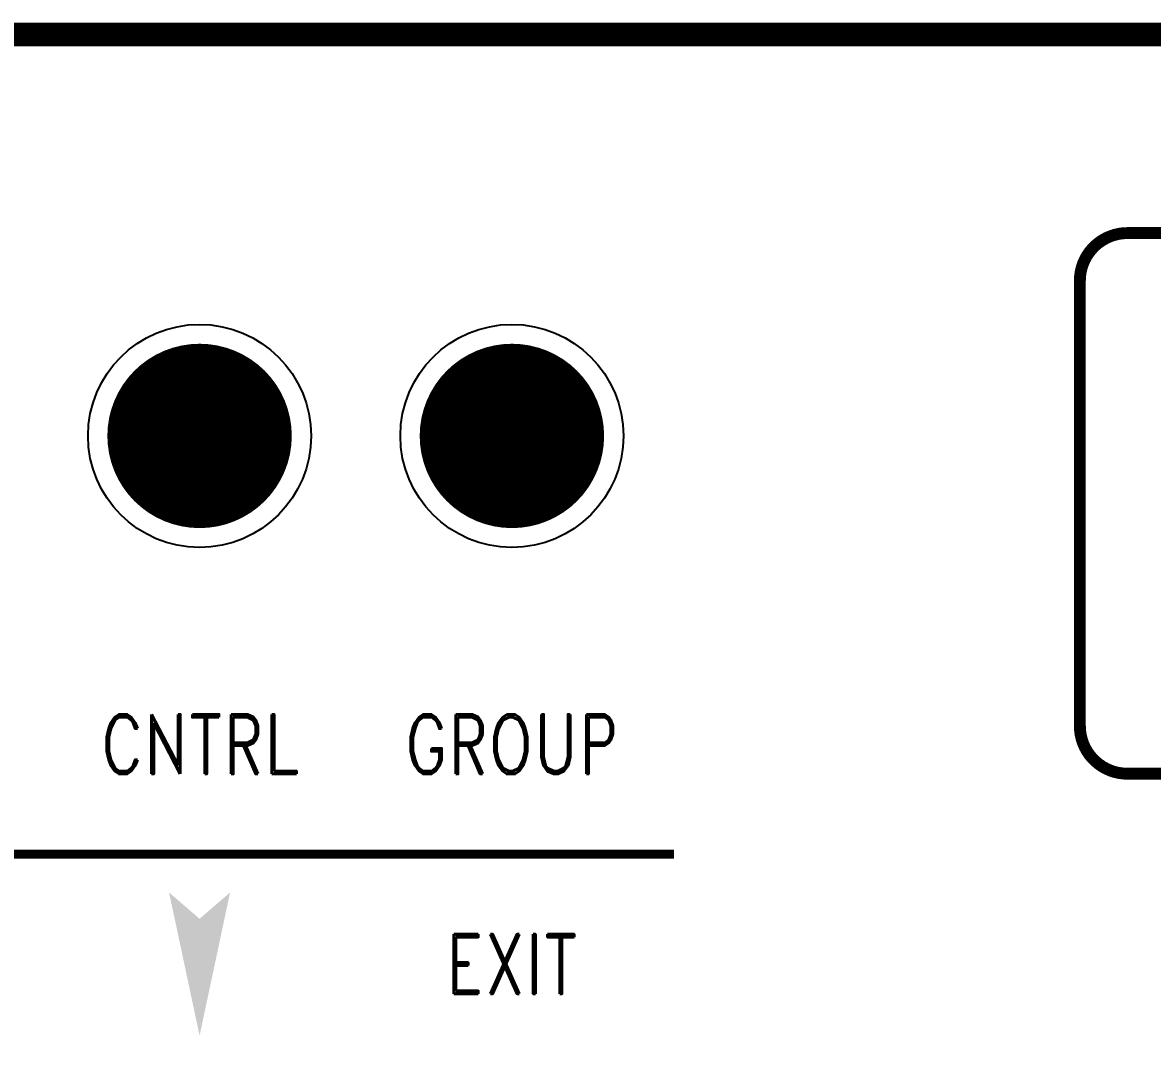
# Model space of a CAD drawing. Extents: x 4.9 to 38.9, y -1.1 to 21.9.
# Drawn here: x 22.545 to 24.444, y 3.745 to 5.482 of the extents above; entities that cross this region are included whole.
import ezdxf
from ezdxf.enums import TextEntityAlignment as Align

# ---------------------------------------------------------------- set-up
doc = ezdxf.new("R2010")
doc.units = 0
doc.layers.get('0').update_dxf_attribs({"linetype": 'CONTINUOUS'})
doc.styles.add('ROMAND', font='ROMAND', dxfattribs={"width": 0.875})

msp = doc.modelspace()

# ---------------------------------------------------------------- linework, layer by layer
for points, const_width in [([(13.5329, 5.4621), (30.8529, 5.4621, -0.414214), (30.9329, 5.3821), (30.9329, 2.2621, -0.414214), (30.8529, 2.1821), (13.5329, 2.1821, -0.414214), (13.4529, 2.2621), (13.4529, 5.3821, -0.414214)], 0.04), ([(24.4026, 5.1282), (30.0264, 5.1282, -0.414214), (30.1064, 5.0482), (30.1064, 4.2991, -0.414214), (30.0264, 4.2191), (24.4026, 4.2191, -0.414214), (24.3226, 4.2991), (24.3226, 5.0482, -0.414214)], 0.02), ([(22.7654, 4.7871, 1), (22.9204, 4.7871, 1)], 0.155), ([(23.2904, 4.7871, 1), (23.4454, 4.7871, 1)], 0.155)]:
    msp.add_lwpolyline(points, format="xyb", close=True, dxfattribs=dict(const_width=const_width))
at = {"linetype": 'CONTINUOUS', "const_width": 0.015}
msp.add_lwpolyline([(23.6404, 4.084), (19.9554, 4.084)], dxfattribs=at)
for centre in [(22.8429, 4.7871), (23.3679, 4.7871)]:
    msp.add_circle(centre, 0.1875)
for points in [[(22.7916, 4.0195), (22.8429, 3.9752), (22.8429, 3.7787)], [(22.8429, 3.7787), (22.8942, 4.0195), (22.8429, 3.9752)]]:
    msp.add_solid(points)

# ---------------------------------------------------------------- texts
at = {"linetype": 'CONTINUOUS', "style": 'ROMAND', "width": 0.8}
for s, p in [('CNTRL', (22.8429, 4.2189)), ('GROUP', (23.3679, 4.2189)), ('EXIT', (23.3679, 3.8491))]:
    msp.add_text(s, height=0.1, dxfattribs=at).set_placement(p, align=Align.CENTER)

doc.saveas('drawing.dxf')
